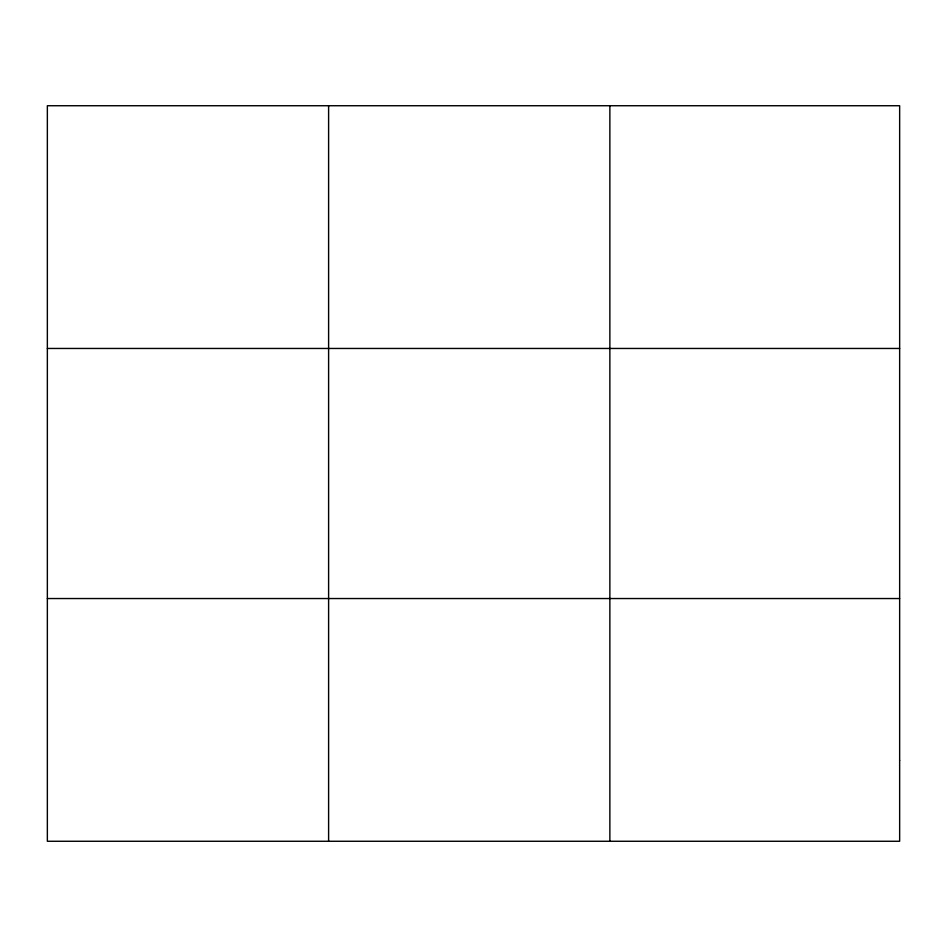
<?xml version="1.0" encoding="UTF-8"?>
<svg xmlns="http://www.w3.org/2000/svg" width="947" height="947" viewBox="0 0 947 947"><rect width="100%" height="100%" fill="white"/><g stroke="black" fill="none" stroke-linecap="round" stroke-linejoin="round"><path stroke-width="1.42" d="M328.609 841.267L328.609 105.733M609.868 841.267L609.868 105.733M47.35 348.46L899.65 348.46M47.35 598.54L899.65 598.54M899.65 760.358L899.65 841.267L47.35 841.267L47.35 105.733L899.65 105.733L899.65 760.358"/></g></svg>
